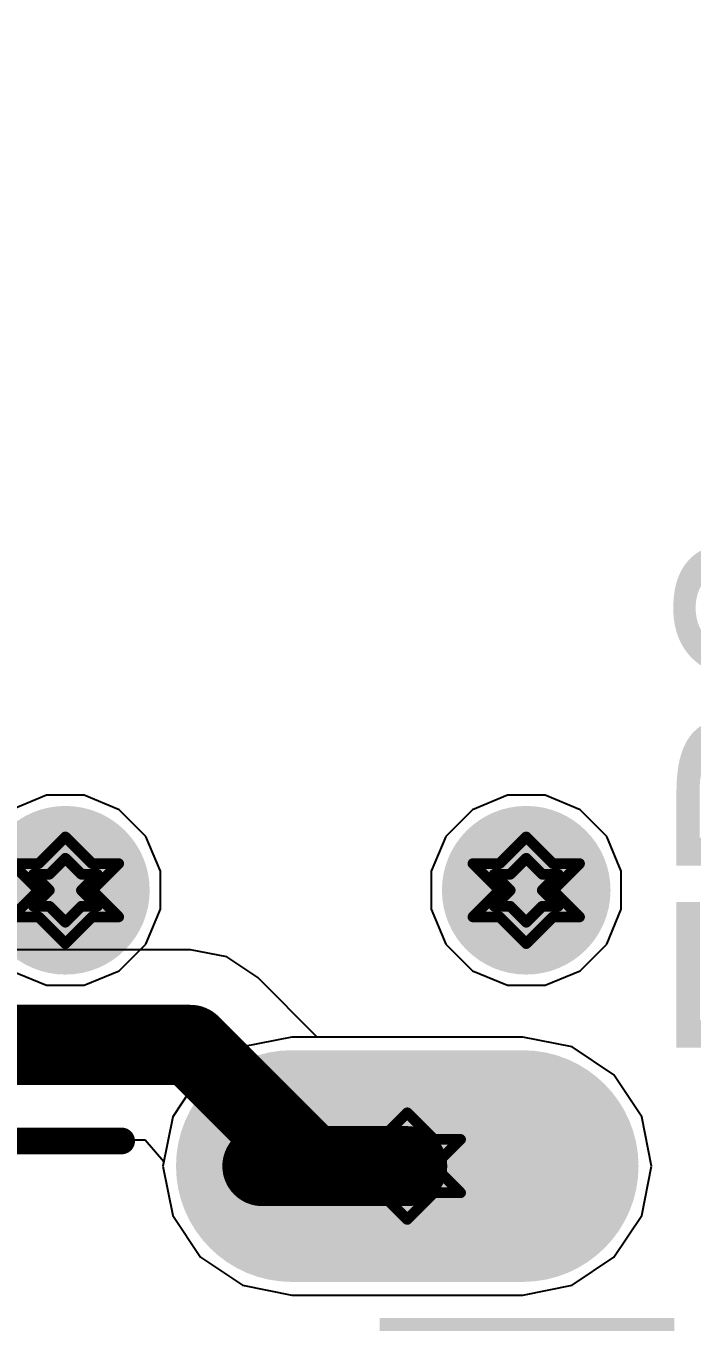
# Model space of a CAD drawing. Header units: inches. Extents: x -2.7 to 10.9, y -2.9 to 7.4.
# Drawn here: x -0.7064 to -0.5815, y 0.146 to 0.389 of the extents above; entities that cross this region are included whole.
import ezdxf

# ---------------------------------------------------------------- set-up
doc = ezdxf.new("R2010")
doc.units = ezdxf.units.IN
doc.header["$MEASUREMENT"] = 0
for name, color, linetype in [('Board Outline', 216, 'Continuous'), ('Bottom Layer', 5, 'Continuous'), ('Bottom Overlay', 54, 'Continuous'), ('Bottom Solder', 6, 'Continuous'), ('Drill Drawing', 1, 'Continuous'), ('Layer 2', 16, 'Continuous'), ('Layer 3', 76, 'Continuous'), ('Multi-Layer', 9, 'Continuous'), ('Pad Holes', 156, 'Continuous'), ('Top Layer', 1, 'Continuous'), ('Top Overlay', 2, 'Continuous'), ('Top Solder', 216, 'Continuous'), ('Via Holes', 16, 'Continuous')]:
    doc.layers.add(name, color=color, linetype=linetype)
doc.styles.add('Arial', font='', dxfattribs={"height": 0.2})
doc.styles.get('Arial').set_extended_font_data('Arial')

# ---------------------------------------------------------------- blocks, each defined once
blk = doc.blocks.new('TYPE_C_31_M_12__B_249')
at = {"layer": 'Bottom Layer'}
h = blk.add_hatch(color=5, dxfattribs=at)
edge = h.paths.add_edge_path()
edge.add_arc((0.29626, 0.00079), 0.01772, 180, 360)
edge.add_line((0.31398, 0.00079), (0.31398, 0.04409))
edge.add_arc((0.29626, 0.04409), 0.01772, 0, 180)
edge.add_line((0.27854, 0.04409), (0.27854, 0.00079))
at = {"layer": 'Bottom Solder'}
h = blk.add_hatch(color=6, dxfattribs=at)
edge = h.paths.add_edge_path()
edge.add_arc((0.29626, 0.00079), 0.02172, 180, 360)
edge.add_line((0.31798, 0.00079), (0.31798, 0.04409))
edge.add_arc((0.29626, 0.04409), 0.02172, 0, 180)
edge.add_line((0.27454, 0.04409), (0.27454, 0.00079))
blk.add_hatch(color=6, dxfattribs=at).paths.add_polyline_path([(0.23616, 0.02762), (0.26778, 0.02762), (0.26778, -0.02762), (0.23616, -0.02762)])
at = {"layer": 'Layer 2'}
h = blk.add_hatch(color=16, dxfattribs=at)
edge = h.paths.add_edge_path()
edge.add_arc((0.29626, 0.00079), 0.01772, 180, 360)
edge.add_line((0.31398, 0.00079), (0.31398, 0.04409))
edge.add_arc((0.29626, 0.04409), 0.01772, 0, 180)
edge.add_line((0.27854, 0.04409), (0.27854, 0.00079))
at = {"layer": 'Layer 3'}
h = blk.add_hatch(color=76, dxfattribs=at)
edge = h.paths.add_edge_path()
edge.add_arc((0.29626, 0.00079), 0.01772, 180, 360)
edge.add_line((0.31398, 0.00079), (0.31398, 0.04409))
edge.add_arc((0.29626, 0.04409), 0.01772, 0, 180)
edge.add_line((0.27854, 0.04409), (0.27854, 0.00079))
at = {"layer": 'Multi-Layer'}
h = blk.add_hatch(color=9, dxfattribs=at)
edge = h.paths.add_edge_path()
edge.add_arc((0.29626, 0.00079), 0.01772, 180, 360)
edge.add_line((0.31398, 0.00079), (0.31398, 0.04409))
edge.add_arc((0.29626, 0.04409), 0.01772, 0, 180)
edge.add_line((0.27854, 0.04409), (0.27854, 0.00079))
at = {"layer": 'Pad Holes'}
h = blk.add_hatch(color=7, dxfattribs=at)
edge = h.paths.add_edge_path()
edge.add_arc((0.29626, 0.04409), 0.01181, 0, 180)
edge.add_line((0.28445, 0.04409), (0.28445, 0.00079))
edge.add_arc((0.29626, 0.00079), 0.01181, 180, 360)
edge.add_line((0.30807, 0.00079), (0.30807, 0.04409))
at = {"layer": 'Top Layer'}
h = blk.add_hatch(color=1, dxfattribs=at)
edge = h.paths.add_edge_path()
edge.add_arc((0.29626, 0.00079), 0.01772, 180, 360)
edge.add_line((0.31398, 0.00079), (0.31398, 0.04409))
edge.add_arc((0.29626, 0.04409), 0.01772, 0, 180)
edge.add_line((0.27854, 0.04409), (0.27854, 0.00079))
at = {"layer": 'Top Solder'}
h = blk.add_hatch(color=216, dxfattribs=at)
edge = h.paths.add_edge_path()
edge.add_arc((0.29626, 0.00079), 0.02172, 180, 360)
edge.add_line((0.31798, 0.00079), (0.31798, 0.04409))
edge.add_arc((0.29626, 0.04409), 0.02172, 0, 180)
edge.add_line((0.27454, 0.04409), (0.27454, 0.00079))
at = {"layer": 'Bottom Overlay'}
blk.add_lwpolyline([(0.30097, 0.14, 0.005, 0.005, 0), (0.30097, 0.076, 0.005, 0.005, 0)], format="xyseb", dxfattribs=at)
blk.add_lwpolyline([(0.29972, 0.076, 0.0025, 0.0025, 1), (0.30222, 0.076, 0.0025, 0.0025, 1)], format="xyseb", close=True, dxfattribs=at)

msp = doc.modelspace()

# ---------------------------------------------------------------- hatches: boundary and pattern name
at = {"layer": 'Bottom Layer'}
h = msp.add_hatch(color=5, dxfattribs=at)
edge = h.paths.add_edge_path()
edge.add_arc((-0.699, 0.22698), 0.01181, 0, 360)
h = msp.add_hatch(color=5, dxfattribs=at)
edge = h.paths.add_edge_path()
edge.add_arc((-0.61258, 0.22698), 0.01181, 0, 360)
at = {"layer": 'Bottom Solder'}
h = msp.add_hatch(color=6, dxfattribs=at)
edge = h.paths.add_edge_path()
edge.add_arc((-0.699, 0.22698), 0.01581, 0, 360)
h = msp.add_hatch(color=6, dxfattribs=at)
edge = h.paths.add_edge_path()
edge.add_arc((-0.61258, 0.22698), 0.01581, 0, 360)
at = {"layer": 'Layer 2'}
h = msp.add_hatch(color=16, dxfattribs=at)
edge = h.paths.add_edge_path()
edge.add_arc((-0.699, 0.22698), 0.01181, 0, 360)
h = msp.add_hatch(color=16, dxfattribs=at)
edge = h.paths.add_edge_path()
edge.add_arc((-0.61258, 0.22698), 0.01181, 0, 360)
at = {"layer": 'Layer 3'}
h = msp.add_hatch(color=76, dxfattribs=at)
edge = h.paths.add_edge_path()
edge.add_arc((-0.699, 0.22698), 0.01181, 0, 360)
h = msp.add_hatch(color=76, dxfattribs=at)
edge = h.paths.add_edge_path()
edge.add_arc((-0.61258, 0.22698), 0.01181, 0, 360)
at = {"layer": 'Top Layer'}
h = msp.add_hatch(color=1, dxfattribs=at)
edge = h.paths.add_edge_path()
edge.add_arc((-0.699, 0.22698), 0.01181, 0, 360)
h = msp.add_hatch(color=1, dxfattribs=at)
edge = h.paths.add_edge_path()
edge.add_arc((-0.61258, 0.22698), 0.01181, 0, 360)
at = {"layer": 'Top Solder'}
h = msp.add_hatch(color=216, dxfattribs=at)
edge = h.paths.add_edge_path()
edge.add_arc((-0.699, 0.22698), 0.01581, 0, 360)
h = msp.add_hatch(color=216, dxfattribs=at)
edge = h.paths.add_edge_path()
edge.add_arc((-0.61258, 0.22698), 0.01581, 0, 360)
at = {"layer": 'Via Holes'}
h = msp.add_hatch(color=7, dxfattribs=at)
edge = h.paths.add_edge_path()
edge.add_arc((-0.699, 0.22698), 0.00591, 0, 360)
h = msp.add_hatch(color=7, dxfattribs=at)
edge = h.paths.add_edge_path()
edge.add_arc((-0.61258, 0.22698), 0.00591, 0, 360)

# ---------------------------------------------------------------- linework, layer by layer
at = {"layer": 'Board Outline'}
msp.add_lwpolyline([(-2.49969, 1.37795, 0.005, 0.005, -0.740599), (2.8433, 0.25075, 0.005, 0.005, 0)], format="xyseb", dxfattribs=at)
at = {"layer": 'Bottom Layer'}
for p, q in [((-0.65654, 0.19945), (-0.6658, 0.19761)), ((-0.61324, 0.19945), (-0.65654, 0.19945)), ((-0.60398, 0.19761), (-0.61324, 0.19945)), ((-0.6658, 0.19761), (-0.67364, 0.19236)), ((-0.59614, 0.19236), (-0.60398, 0.19761)), ((-0.67364, 0.19236), (-0.67888, 0.18452)), ((-0.5909, 0.18452), (-0.59614, 0.19236)), ((-0.67888, 0.18452), (-0.68072, 0.17526)), ((-0.58906, 0.17526), (-0.5909, 0.18452)), ((-0.68072, 0.17526), (-0.67888, 0.16601)), ((-0.5909, 0.16601), (-0.58906, 0.17526)), ((-0.67888, 0.16601), (-0.67364, 0.15817)), ((-0.59614, 0.15817), (-0.5909, 0.16601)), ((-0.67364, 0.15817), (-0.6658, 0.15292)), ((-0.60398, 0.15292), (-0.59614, 0.15817)), ((-0.6658, 0.15292), (-0.65654, 0.15108)), ((-0.65654, 0.15108), (-0.61324, 0.15108)), ((-0.61324, 0.15108), (-0.60398, 0.15292))]:
    msp.add_line(p, q, dxfattribs=at)
msp.add_lwpolyline([(-0.66207, 0.17526, 0.015, 0.015, 0), (-0.63489, 0.17526, 0.015, 0.015, 0)], format="xyseb", dxfattribs=at)
for points in [[(-0.66582, 0.17526, 0.0075, 0.0075, 1), (-0.65832, 0.17526, 0.0075, 0.0075, 1)], [(-0.63864, 0.17526, 0.0075, 0.0075, 1), (-0.63114, 0.17526, 0.0075, 0.0075, 1)]]:
    msp.add_lwpolyline(points, format="xyseb", close=True, dxfattribs=at)
at = {"layer": 'Drill Drawing'}
for points in [[(-0.704, 0.23198, 0.002, 0.002, 0), (-0.699, 0.23698, 0.002, 0.002, 0)], [(-0.699, 0.23698, 0.002, 0.002, 0), (-0.694, 0.23198, 0.002, 0.002, 0)], [(-0.61758, 0.23198, 0.002, 0.002, 0), (-0.61258, 0.23698, 0.002, 0.002, 0)], [(-0.61258, 0.23698, 0.002, 0.002, 0), (-0.60758, 0.23198, 0.002, 0.002, 0)], [(-0.702, 0.22998, 0.002, 0.002, 0), (-0.699, 0.23298, 0.002, 0.002, 0)], [(-0.699, 0.23298, 0.002, 0.002, 0), (-0.696, 0.22998, 0.002, 0.002, 0)], [(-0.61558, 0.22998, 0.002, 0.002, 0), (-0.61258, 0.23298, 0.002, 0.002, 0)], [(-0.61258, 0.23298, 0.002, 0.002, 0), (-0.60958, 0.22998, 0.002, 0.002, 0)], [(-0.709, 0.23198, 0.002, 0.002, 0), (-0.704, 0.22698, 0.002, 0.002, 0)], [(-0.709, 0.23198, 0.002, 0.002, 0), (-0.704, 0.23198, 0.002, 0.002, 0)], [(-0.705, 0.22998, 0.002, 0.002, 0), (-0.702, 0.22698, 0.002, 0.002, 0)], [(-0.705, 0.22998, 0.002, 0.002, 0), (-0.702, 0.22998, 0.002, 0.002, 0)], [(-0.696, 0.22998, 0.002, 0.002, 0), (-0.693, 0.22998, 0.002, 0.002, 0)], [(-0.696, 0.22698, 0.002, 0.002, 0), (-0.693, 0.22998, 0.002, 0.002, 0)], [(-0.694, 0.23198, 0.002, 0.002, 0), (-0.689, 0.23198, 0.002, 0.002, 0)], [(-0.694, 0.22698, 0.002, 0.002, 0), (-0.689, 0.23198, 0.002, 0.002, 0)], [(-0.62258, 0.23198, 0.002, 0.002, 0), (-0.61758, 0.22698, 0.002, 0.002, 0)], [(-0.62258, 0.23198, 0.002, 0.002, 0), (-0.61758, 0.23198, 0.002, 0.002, 0)], [(-0.61858, 0.22998, 0.002, 0.002, 0), (-0.61558, 0.22698, 0.002, 0.002, 0)], [(-0.61858, 0.22998, 0.002, 0.002, 0), (-0.61558, 0.22998, 0.002, 0.002, 0)], [(-0.60958, 0.22998, 0.002, 0.002, 0), (-0.60658, 0.22998, 0.002, 0.002, 0)], [(-0.60958, 0.22698, 0.002, 0.002, 0), (-0.60658, 0.22998, 0.002, 0.002, 0)], [(-0.60758, 0.23198, 0.002, 0.002, 0), (-0.60258, 0.23198, 0.002, 0.002, 0)], [(-0.60758, 0.22698, 0.002, 0.002, 0), (-0.60258, 0.23198, 0.002, 0.002, 0)], [(-0.709, 0.22198, 0.002, 0.002, 0), (-0.704, 0.22698, 0.002, 0.002, 0)], [(-0.705, 0.22398, 0.002, 0.002, 0), (-0.702, 0.22698, 0.002, 0.002, 0)], [(-0.696, 0.22698, 0.002, 0.002, 0), (-0.693, 0.22398, 0.002, 0.002, 0)], [(-0.694, 0.22698, 0.002, 0.002, 0), (-0.689, 0.22198, 0.002, 0.002, 0)], [(-0.62258, 0.22198, 0.002, 0.002, 0), (-0.61758, 0.22698, 0.002, 0.002, 0)], [(-0.61858, 0.22398, 0.002, 0.002, 0), (-0.61558, 0.22698, 0.002, 0.002, 0)], [(-0.60958, 0.22698, 0.002, 0.002, 0), (-0.60658, 0.22398, 0.002, 0.002, 0)], [(-0.60758, 0.22698, 0.002, 0.002, 0), (-0.60258, 0.22198, 0.002, 0.002, 0)], [(-0.705, 0.22398, 0.002, 0.002, 0), (-0.702, 0.22398, 0.002, 0.002, 0)], [(-0.702, 0.22398, 0.002, 0.002, 0), (-0.699, 0.22098, 0.002, 0.002, 0)], [(-0.699, 0.22098, 0.002, 0.002, 0), (-0.696, 0.22398, 0.002, 0.002, 0)], [(-0.696, 0.22398, 0.002, 0.002, 0), (-0.693, 0.22398, 0.002, 0.002, 0)], [(-0.61858, 0.22398, 0.002, 0.002, 0), (-0.61558, 0.22398, 0.002, 0.002, 0)], [(-0.61558, 0.22398, 0.002, 0.002, 0), (-0.61258, 0.22098, 0.002, 0.002, 0)], [(-0.61258, 0.22098, 0.002, 0.002, 0), (-0.60958, 0.22398, 0.002, 0.002, 0)], [(-0.60958, 0.22398, 0.002, 0.002, 0), (-0.60658, 0.22398, 0.002, 0.002, 0)], [(-0.709, 0.22198, 0.002, 0.002, 0), (-0.704, 0.22198, 0.002, 0.002, 0)], [(-0.704, 0.22198, 0.002, 0.002, 0), (-0.699, 0.21698, 0.002, 0.002, 0)], [(-0.699, 0.21698, 0.002, 0.002, 0), (-0.694, 0.22198, 0.002, 0.002, 0)], [(-0.694, 0.22198, 0.002, 0.002, 0), (-0.689, 0.22198, 0.002, 0.002, 0)], [(-0.62258, 0.22198, 0.002, 0.002, 0), (-0.61758, 0.22198, 0.002, 0.002, 0)], [(-0.61758, 0.22198, 0.002, 0.002, 0), (-0.61258, 0.21698, 0.002, 0.002, 0)], [(-0.61258, 0.21698, 0.002, 0.002, 0), (-0.60758, 0.22198, 0.002, 0.002, 0)], [(-0.60758, 0.22198, 0.002, 0.002, 0), (-0.60258, 0.22198, 0.002, 0.002, 0)], [(-0.63989, 0.18026, 0.002, 0.002, 0), (-0.63489, 0.18526, 0.002, 0.002, 0)], [(-0.63489, 0.18526, 0.002, 0.002, 0), (-0.62989, 0.18026, 0.002, 0.002, 0)], [(-0.64489, 0.18026, 0.002, 0.002, 0), (-0.63989, 0.17526, 0.002, 0.002, 0)], [(-0.64489, 0.18026, 0.002, 0.002, 0), (-0.63989, 0.18026, 0.002, 0.002, 0)], [(-0.62989, 0.18026, 0.002, 0.002, 0), (-0.62489, 0.18026, 0.002, 0.002, 0)], [(-0.62989, 0.17526, 0.002, 0.002, 0), (-0.62489, 0.18026, 0.002, 0.002, 0)], [(-0.64489, 0.17026, 0.002, 0.002, 0), (-0.63989, 0.17526, 0.002, 0.002, 0)], [(-0.62989, 0.17526, 0.002, 0.002, 0), (-0.62489, 0.17026, 0.002, 0.002, 0)], [(-0.64489, 0.17026, 0.002, 0.002, 0), (-0.63989, 0.17026, 0.002, 0.002, 0)], [(-0.63989, 0.17026, 0.002, 0.002, 0), (-0.63489, 0.16526, 0.002, 0.002, 0)], [(-0.63489, 0.16526, 0.002, 0.002, 0), (-0.62989, 0.17026, 0.002, 0.002, 0)], [(-0.62989, 0.17026, 0.002, 0.002, 0), (-0.62489, 0.17026, 0.002, 0.002, 0)]]:
    msp.add_lwpolyline(points, format="xyseb", dxfattribs=at)
for points in [[(-0.6995, 0.23698, 0.001, 0.001, 1), (-0.6985, 0.23698, 0.001, 0.001, 1)], [(-0.6995, 0.23698, 0.001, 0.001, 1), (-0.6985, 0.23698, 0.001, 0.001, 1)], [(-0.61308, 0.23698, 0.001, 0.001, 1), (-0.61208, 0.23698, 0.001, 0.001, 1)], [(-0.61308, 0.23698, 0.001, 0.001, 1), (-0.61208, 0.23698, 0.001, 0.001, 1)], [(-0.6995, 0.23298, 0.001, 0.001, 1), (-0.6985, 0.23298, 0.001, 0.001, 1)], [(-0.6995, 0.23298, 0.001, 0.001, 1), (-0.6985, 0.23298, 0.001, 0.001, 1)], [(-0.61308, 0.23298, 0.001, 0.001, 1), (-0.61208, 0.23298, 0.001, 0.001, 1)], [(-0.61308, 0.23298, 0.001, 0.001, 1), (-0.61208, 0.23298, 0.001, 0.001, 1)], [(-0.7055, 0.22998, 0.001, 0.001, 1), (-0.7045, 0.22998, 0.001, 0.001, 1)], [(-0.7055, 0.22998, 0.001, 0.001, 1), (-0.7045, 0.22998, 0.001, 0.001, 1)], [(-0.7045, 0.23198, 0.001, 0.001, 1), (-0.7035, 0.23198, 0.001, 0.001, 1)], [(-0.7045, 0.23198, 0.001, 0.001, 1), (-0.7035, 0.23198, 0.001, 0.001, 1)], [(-0.7025, 0.22998, 0.001, 0.001, 1), (-0.7015, 0.22998, 0.001, 0.001, 1)], [(-0.7025, 0.22998, 0.001, 0.001, 1), (-0.7015, 0.22998, 0.001, 0.001, 1)], [(-0.6965, 0.22998, 0.001, 0.001, 1), (-0.6955, 0.22998, 0.001, 0.001, 1)], [(-0.6965, 0.22998, 0.001, 0.001, 1), (-0.6955, 0.22998, 0.001, 0.001, 1)], [(-0.6945, 0.23198, 0.001, 0.001, 1), (-0.6935, 0.23198, 0.001, 0.001, 1)], [(-0.6945, 0.23198, 0.001, 0.001, 1), (-0.6935, 0.23198, 0.001, 0.001, 1)], [(-0.6935, 0.22998, 0.001, 0.001, 1), (-0.6925, 0.22998, 0.001, 0.001, 1)], [(-0.6935, 0.22998, 0.001, 0.001, 1), (-0.6925, 0.22998, 0.001, 0.001, 1)], [(-0.6895, 0.23198, 0.001, 0.001, 1), (-0.6885, 0.23198, 0.001, 0.001, 1)], [(-0.6895, 0.23198, 0.001, 0.001, 1), (-0.6885, 0.23198, 0.001, 0.001, 1)], [(-0.62308, 0.23198, 0.001, 0.001, 1), (-0.62208, 0.23198, 0.001, 0.001, 1)], [(-0.62308, 0.23198, 0.001, 0.001, 1), (-0.62208, 0.23198, 0.001, 0.001, 1)], [(-0.61908, 0.22998, 0.001, 0.001, 1), (-0.61808, 0.22998, 0.001, 0.001, 1)], [(-0.61908, 0.22998, 0.001, 0.001, 1), (-0.61808, 0.22998, 0.001, 0.001, 1)], [(-0.61808, 0.23198, 0.001, 0.001, 1), (-0.61708, 0.23198, 0.001, 0.001, 1)], [(-0.61808, 0.23198, 0.001, 0.001, 1), (-0.61708, 0.23198, 0.001, 0.001, 1)], [(-0.61608, 0.22998, 0.001, 0.001, 1), (-0.61508, 0.22998, 0.001, 0.001, 1)], [(-0.61608, 0.22998, 0.001, 0.001, 1), (-0.61508, 0.22998, 0.001, 0.001, 1)], [(-0.61008, 0.22998, 0.001, 0.001, 1), (-0.60908, 0.22998, 0.001, 0.001, 1)], [(-0.61008, 0.22998, 0.001, 0.001, 1), (-0.60908, 0.22998, 0.001, 0.001, 1)], [(-0.60808, 0.23198, 0.001, 0.001, 1), (-0.60708, 0.23198, 0.001, 0.001, 1)], [(-0.60808, 0.23198, 0.001, 0.001, 1), (-0.60708, 0.23198, 0.001, 0.001, 1)], [(-0.60708, 0.22998, 0.001, 0.001, 1), (-0.60608, 0.22998, 0.001, 0.001, 1)], [(-0.60708, 0.22998, 0.001, 0.001, 1), (-0.60608, 0.22998, 0.001, 0.001, 1)], [(-0.60308, 0.23198, 0.001, 0.001, 1), (-0.60208, 0.23198, 0.001, 0.001, 1)], [(-0.60308, 0.23198, 0.001, 0.001, 1), (-0.60208, 0.23198, 0.001, 0.001, 1)], [(-0.7045, 0.22698, 0.001, 0.001, 1), (-0.7035, 0.22698, 0.001, 0.001, 1)], [(-0.7045, 0.22698, 0.001, 0.001, 1), (-0.7035, 0.22698, 0.001, 0.001, 1)], [(-0.7025, 0.22698, 0.001, 0.001, 1), (-0.7015, 0.22698, 0.001, 0.001, 1)], [(-0.7025, 0.22698, 0.001, 0.001, 1), (-0.7015, 0.22698, 0.001, 0.001, 1)], [(-0.6965, 0.22698, 0.001, 0.001, 1), (-0.6955, 0.22698, 0.001, 0.001, 1)], [(-0.6965, 0.22698, 0.001, 0.001, 1), (-0.6955, 0.22698, 0.001, 0.001, 1)], [(-0.6945, 0.22698, 0.001, 0.001, 1), (-0.6935, 0.22698, 0.001, 0.001, 1)], [(-0.6945, 0.22698, 0.001, 0.001, 1), (-0.6935, 0.22698, 0.001, 0.001, 1)], [(-0.61808, 0.22698, 0.001, 0.001, 1), (-0.61708, 0.22698, 0.001, 0.001, 1)], [(-0.61808, 0.22698, 0.001, 0.001, 1), (-0.61708, 0.22698, 0.001, 0.001, 1)], [(-0.61608, 0.22698, 0.001, 0.001, 1), (-0.61508, 0.22698, 0.001, 0.001, 1)], [(-0.61608, 0.22698, 0.001, 0.001, 1), (-0.61508, 0.22698, 0.001, 0.001, 1)], [(-0.61008, 0.22698, 0.001, 0.001, 1), (-0.60908, 0.22698, 0.001, 0.001, 1)], [(-0.61008, 0.22698, 0.001, 0.001, 1), (-0.60908, 0.22698, 0.001, 0.001, 1)], [(-0.60808, 0.22698, 0.001, 0.001, 1), (-0.60708, 0.22698, 0.001, 0.001, 1)], [(-0.60808, 0.22698, 0.001, 0.001, 1), (-0.60708, 0.22698, 0.001, 0.001, 1)], [(-0.7055, 0.22398, 0.001, 0.001, 1), (-0.7045, 0.22398, 0.001, 0.001, 1)], [(-0.7055, 0.22398, 0.001, 0.001, 1), (-0.7045, 0.22398, 0.001, 0.001, 1)], [(-0.7025, 0.22398, 0.001, 0.001, 1), (-0.7015, 0.22398, 0.001, 0.001, 1)], [(-0.7025, 0.22398, 0.001, 0.001, 1), (-0.7015, 0.22398, 0.001, 0.001, 1)], [(-0.6965, 0.22398, 0.001, 0.001, 1), (-0.6955, 0.22398, 0.001, 0.001, 1)], [(-0.6965, 0.22398, 0.001, 0.001, 1), (-0.6955, 0.22398, 0.001, 0.001, 1)], [(-0.6935, 0.22398, 0.001, 0.001, 1), (-0.6925, 0.22398, 0.001, 0.001, 1)], [(-0.6935, 0.22398, 0.001, 0.001, 1), (-0.6925, 0.22398, 0.001, 0.001, 1)], [(-0.61908, 0.22398, 0.001, 0.001, 1), (-0.61808, 0.22398, 0.001, 0.001, 1)], [(-0.61908, 0.22398, 0.001, 0.001, 1), (-0.61808, 0.22398, 0.001, 0.001, 1)], [(-0.61608, 0.22398, 0.001, 0.001, 1), (-0.61508, 0.22398, 0.001, 0.001, 1)], [(-0.61608, 0.22398, 0.001, 0.001, 1), (-0.61508, 0.22398, 0.001, 0.001, 1)], [(-0.61008, 0.22398, 0.001, 0.001, 1), (-0.60908, 0.22398, 0.001, 0.001, 1)], [(-0.61008, 0.22398, 0.001, 0.001, 1), (-0.60908, 0.22398, 0.001, 0.001, 1)], [(-0.60708, 0.22398, 0.001, 0.001, 1), (-0.60608, 0.22398, 0.001, 0.001, 1)], [(-0.60708, 0.22398, 0.001, 0.001, 1), (-0.60608, 0.22398, 0.001, 0.001, 1)], [(-0.7045, 0.22198, 0.001, 0.001, 1), (-0.7035, 0.22198, 0.001, 0.001, 1)], [(-0.7045, 0.22198, 0.001, 0.001, 1), (-0.7035, 0.22198, 0.001, 0.001, 1)], [(-0.6995, 0.22098, 0.001, 0.001, 1), (-0.6985, 0.22098, 0.001, 0.001, 1)], [(-0.6995, 0.22098, 0.001, 0.001, 1), (-0.6985, 0.22098, 0.001, 0.001, 1)], [(-0.6945, 0.22198, 0.001, 0.001, 1), (-0.6935, 0.22198, 0.001, 0.001, 1)], [(-0.6945, 0.22198, 0.001, 0.001, 1), (-0.6935, 0.22198, 0.001, 0.001, 1)], [(-0.6895, 0.22198, 0.001, 0.001, 1), (-0.6885, 0.22198, 0.001, 0.001, 1)], [(-0.6895, 0.22198, 0.001, 0.001, 1), (-0.6885, 0.22198, 0.001, 0.001, 1)], [(-0.62308, 0.22198, 0.001, 0.001, 1), (-0.62208, 0.22198, 0.001, 0.001, 1)], [(-0.62308, 0.22198, 0.001, 0.001, 1), (-0.62208, 0.22198, 0.001, 0.001, 1)], [(-0.61808, 0.22198, 0.001, 0.001, 1), (-0.61708, 0.22198, 0.001, 0.001, 1)], [(-0.61808, 0.22198, 0.001, 0.001, 1), (-0.61708, 0.22198, 0.001, 0.001, 1)], [(-0.61308, 0.22098, 0.001, 0.001, 1), (-0.61208, 0.22098, 0.001, 0.001, 1)], [(-0.61308, 0.22098, 0.001, 0.001, 1), (-0.61208, 0.22098, 0.001, 0.001, 1)], [(-0.60808, 0.22198, 0.001, 0.001, 1), (-0.60708, 0.22198, 0.001, 0.001, 1)], [(-0.60808, 0.22198, 0.001, 0.001, 1), (-0.60708, 0.22198, 0.001, 0.001, 1)], [(-0.60308, 0.22198, 0.001, 0.001, 1), (-0.60208, 0.22198, 0.001, 0.001, 1)], [(-0.60308, 0.22198, 0.001, 0.001, 1), (-0.60208, 0.22198, 0.001, 0.001, 1)], [(-0.6995, 0.21698, 0.001, 0.001, 1), (-0.6985, 0.21698, 0.001, 0.001, 1)], [(-0.6995, 0.21698, 0.001, 0.001, 1), (-0.6985, 0.21698, 0.001, 0.001, 1)], [(-0.61308, 0.21698, 0.001, 0.001, 1), (-0.61208, 0.21698, 0.001, 0.001, 1)], [(-0.61308, 0.21698, 0.001, 0.001, 1), (-0.61208, 0.21698, 0.001, 0.001, 1)], [(-0.63539, 0.18526, 0.001, 0.001, 1), (-0.63439, 0.18526, 0.001, 0.001, 1)], [(-0.63539, 0.18526, 0.001, 0.001, 1), (-0.63439, 0.18526, 0.001, 0.001, 1)], [(-0.64539, 0.18026, 0.001, 0.001, 1), (-0.64439, 0.18026, 0.001, 0.001, 1)], [(-0.64539, 0.18026, 0.001, 0.001, 1), (-0.64439, 0.18026, 0.001, 0.001, 1)], [(-0.64039, 0.18026, 0.001, 0.001, 1), (-0.63939, 0.18026, 0.001, 0.001, 1)], [(-0.64039, 0.18026, 0.001, 0.001, 1), (-0.63939, 0.18026, 0.001, 0.001, 1)], [(-0.63039, 0.18026, 0.001, 0.001, 1), (-0.62939, 0.18026, 0.001, 0.001, 1)], [(-0.63039, 0.18026, 0.001, 0.001, 1), (-0.62939, 0.18026, 0.001, 0.001, 1)], [(-0.62539, 0.18026, 0.001, 0.001, 1), (-0.62439, 0.18026, 0.001, 0.001, 1)], [(-0.62539, 0.18026, 0.001, 0.001, 1), (-0.62439, 0.18026, 0.001, 0.001, 1)], [(-0.64039, 0.17526, 0.001, 0.001, 1), (-0.63939, 0.17526, 0.001, 0.001, 1)], [(-0.64039, 0.17526, 0.001, 0.001, 1), (-0.63939, 0.17526, 0.001, 0.001, 1)], [(-0.63039, 0.17526, 0.001, 0.001, 1), (-0.62939, 0.17526, 0.001, 0.001, 1)], [(-0.63039, 0.17526, 0.001, 0.001, 1), (-0.62939, 0.17526, 0.001, 0.001, 1)], [(-0.64539, 0.17026, 0.001, 0.001, 1), (-0.64439, 0.17026, 0.001, 0.001, 1)], [(-0.64539, 0.17026, 0.001, 0.001, 1), (-0.64439, 0.17026, 0.001, 0.001, 1)], [(-0.64039, 0.17026, 0.001, 0.001, 1), (-0.63939, 0.17026, 0.001, 0.001, 1)], [(-0.64039, 0.17026, 0.001, 0.001, 1), (-0.63939, 0.17026, 0.001, 0.001, 1)], [(-0.63039, 0.17026, 0.001, 0.001, 1), (-0.62939, 0.17026, 0.001, 0.001, 1)], [(-0.63039, 0.17026, 0.001, 0.001, 1), (-0.62939, 0.17026, 0.001, 0.001, 1)], [(-0.62539, 0.17026, 0.001, 0.001, 1), (-0.62439, 0.17026, 0.001, 0.001, 1)], [(-0.62539, 0.17026, 0.001, 0.001, 1), (-0.62439, 0.17026, 0.001, 0.001, 1)], [(-0.63539, 0.16526, 0.001, 0.001, 1), (-0.63439, 0.16526, 0.001, 0.001, 1)], [(-0.63539, 0.16526, 0.001, 0.001, 1), (-0.63439, 0.16526, 0.001, 0.001, 1)]]:
    msp.add_lwpolyline(points, format="xyseb", close=True, dxfattribs=at)
at = {"layer": 'Layer 2'}
for p, q in [((-0.65654, 0.19945), (-0.6658, 0.19761)), ((-0.61324, 0.19945), (-0.65654, 0.19945)), ((-0.60398, 0.19761), (-0.61324, 0.19945)), ((-0.6658, 0.19761), (-0.67364, 0.19236)), ((-0.59614, 0.19236), (-0.60398, 0.19761)), ((-0.67364, 0.19236), (-0.67888, 0.18452)), ((-0.5909, 0.18452), (-0.59614, 0.19236)), ((-0.67888, 0.18452), (-0.68072, 0.17526)), ((-0.58906, 0.17526), (-0.5909, 0.18452)), ((-0.68072, 0.17526), (-0.67888, 0.16601)), ((-0.5909, 0.16601), (-0.58906, 0.17526)), ((-0.67888, 0.16601), (-0.67364, 0.15817)), ((-0.59614, 0.15817), (-0.5909, 0.16601)), ((-0.67364, 0.15817), (-0.6658, 0.15292)), ((-0.60398, 0.15292), (-0.59614, 0.15817)), ((-0.6658, 0.15292), (-0.65654, 0.15108)), ((-0.65654, 0.15108), (-0.61324, 0.15108)), ((-0.61324, 0.15108), (-0.60398, 0.15292))]:
    msp.add_line(p, q, dxfattribs=at)
at = {"layer": 'Layer 3'}
for p, q in [((-0.70254, 0.24479), (-0.70909, 0.24208)), ((-0.69546, 0.24479), (-0.70254, 0.24479)), ((-0.68891, 0.24208), (-0.69546, 0.24479)), ((-0.61612, 0.24479), (-0.62266, 0.24208)), ((-0.60903, 0.24479), (-0.61612, 0.24479)), ((-0.60249, 0.24208), (-0.60903, 0.24479)), ((-0.6839, 0.23707), (-0.68891, 0.24208)), ((-0.62266, 0.24208), (-0.62768, 0.23707)), ((-0.59748, 0.23707), (-0.60249, 0.24208)), ((-0.68119, 0.23053), (-0.6839, 0.23707)), ((-0.62768, 0.23707), (-0.63039, 0.23053)), ((-0.59476, 0.23053), (-0.59748, 0.23707)), ((-0.68119, 0.22344), (-0.68119, 0.23053)), ((-0.63039, 0.23053), (-0.63039, 0.22344)), ((-0.59476, 0.22344), (-0.59476, 0.23053)), ((-0.6839, 0.21689), (-0.68119, 0.22344)), ((-0.63039, 0.22344), (-0.62768, 0.21689)), ((-0.59748, 0.21689), (-0.59476, 0.22344)), ((-0.68891, 0.21188), (-0.6839, 0.21689)), ((-0.62768, 0.21689), (-0.62266, 0.21188)), ((-0.60249, 0.21188), (-0.59748, 0.21689)), ((-0.70909, 0.21188), (-0.70254, 0.20917)), ((-0.69546, 0.20917), (-0.68891, 0.21188)), ((-0.62266, 0.21188), (-0.61612, 0.20917)), ((-0.60903, 0.20917), (-0.60249, 0.21188)), ((-0.70254, 0.20917), (-0.69546, 0.20917)), ((-0.61612, 0.20917), (-0.60903, 0.20917)), ((-0.65654, 0.19945), (-0.6658, 0.19761)), ((-0.61324, 0.19945), (-0.65654, 0.19945)), ((-0.60398, 0.19761), (-0.61324, 0.19945)), ((-0.6658, 0.19761), (-0.67364, 0.19236)), ((-0.59614, 0.19236), (-0.60398, 0.19761)), ((-0.67364, 0.19236), (-0.67888, 0.18452)), ((-0.5909, 0.18452), (-0.59614, 0.19236)), ((-0.67888, 0.18452), (-0.68072, 0.17526)), ((-0.58906, 0.17526), (-0.5909, 0.18452)), ((-0.68072, 0.17526), (-0.67888, 0.16601)), ((-0.5909, 0.16601), (-0.58906, 0.17526)), ((-0.67888, 0.16601), (-0.67364, 0.15817)), ((-0.59614, 0.15817), (-0.5909, 0.16601)), ((-0.67364, 0.15817), (-0.6658, 0.15292)), ((-0.60398, 0.15292), (-0.59614, 0.15817)), ((-0.6658, 0.15292), (-0.65654, 0.15108)), ((-0.65654, 0.15108), (-0.61324, 0.15108)), ((-0.61324, 0.15108), (-0.60398, 0.15292))]:
    msp.add_line(p, q, dxfattribs=at)
at = {"layer": 'Top Layer'}
for p, q in [((-0.67555, 0.21584), (-0.76471, 0.21584)), ((-0.66872, 0.21448), (-0.67555, 0.21584)), ((-0.66293, 0.21062), (-0.66872, 0.21448)), ((-0.65176, 0.19945), (-0.66293, 0.21062)), ((-0.61324, 0.19945), (-0.65176, 0.19945)), ((-0.60398, 0.19761), (-0.61324, 0.19945)), ((-0.59614, 0.19236), (-0.60398, 0.19761)), ((-0.5909, 0.18452), (-0.59614, 0.19236)), ((-0.58906, 0.17526), (-0.5909, 0.18452)), ((-0.75619, 0.18016), (-0.68406, 0.18016)), ((-0.68406, 0.18016), (-0.68055, 0.17615)), ((-0.68055, 0.17615), (-0.68072, 0.17526)), ((-0.68072, 0.17526), (-0.67888, 0.16601)), ((-0.5909, 0.16601), (-0.58906, 0.17526)), ((-0.67888, 0.16601), (-0.67364, 0.15817)), ((-0.59614, 0.15817), (-0.5909, 0.16601)), ((-0.67364, 0.15817), (-0.6658, 0.15292)), ((-0.60398, 0.15292), (-0.59614, 0.15817)), ((-0.6658, 0.15292), (-0.65654, 0.15108)), ((-0.65654, 0.15108), (-0.61324, 0.15108)), ((-0.61324, 0.15108), (-0.60398, 0.15292))]:
    msp.add_line(p, q, dxfattribs=at)
for points in [[(-0.76471, 0.198, 0.015, 0.015, 0), (-0.67555, 0.198, 0.015, 0.015, 0)], [(-0.67555, 0.198, 0.015, 0.015, 0), (-0.65281, 0.17526, 0.015, 0.015, 0)], [(-0.65281, 0.17526, 0.015, 0.015, 0), (-0.63489, 0.17526, 0.015, 0.015, 0)]]:
    msp.add_lwpolyline(points, format="xyseb", dxfattribs=at)
for points in [[(-0.6793, 0.198, 0.0075, 0.0075, 1), (-0.6718, 0.198, 0.0075, 0.0075, 1)], [(-0.6793, 0.198, 0.0075, 0.0075, 1), (-0.6718, 0.198, 0.0075, 0.0075, 1)], [(-0.65656, 0.17526, 0.0075, 0.0075, 1), (-0.64906, 0.17526, 0.0075, 0.0075, 1)], [(-0.65656, 0.17526, 0.0075, 0.0075, 1), (-0.64906, 0.17526, 0.0075, 0.0075, 1)], [(-0.63864, 0.17526, 0.0075, 0.0075, 1), (-0.63114, 0.17526, 0.0075, 0.0075, 1)]]:
    msp.add_lwpolyline(points, format="xyseb", close=True, dxfattribs=at)

# ---------------------------------------------------------------- block references
at = {"rotation": 90}
msp.add_blockref('TYPE_C_31_M_12__B_249', (-0.61245, -0.12099), dxfattribs=at)

# ---------------------------------------------------------------- texts
at = {"layer": 'Top Overlay', "style": 'Arial'}
msp.add_text('FB2', height=0.04, rotation=90, dxfattribs=at).set_placement((-0.54441, 0.19289))

doc.saveas('drawing.dxf')
